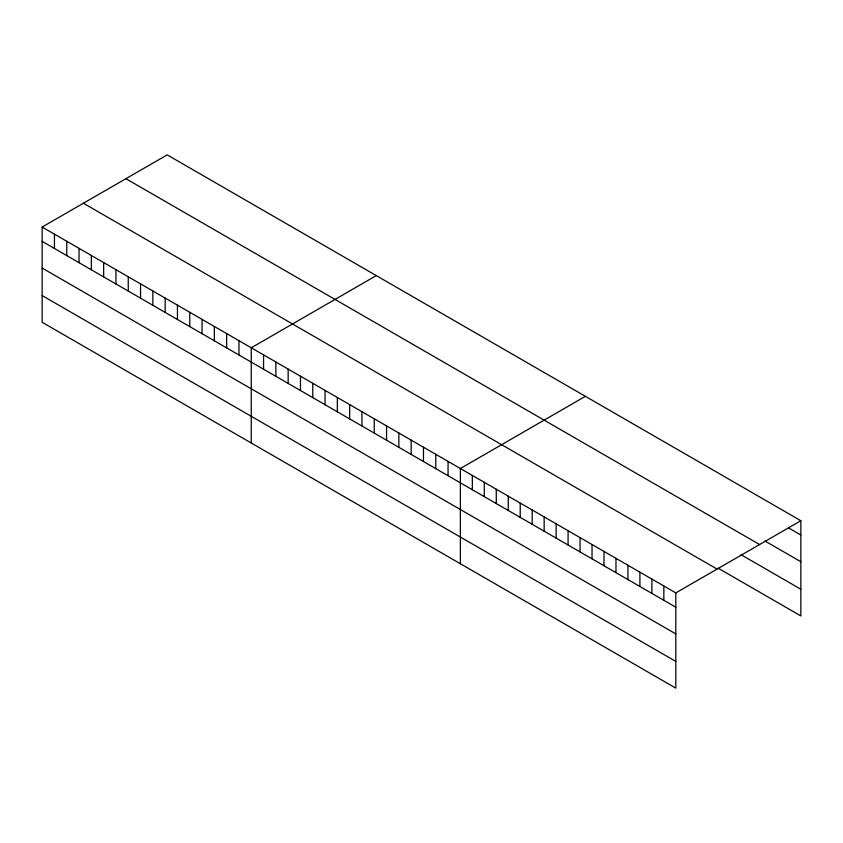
<?xml version="1.0" encoding="UTF-8"?>
<svg xmlns="http://www.w3.org/2000/svg" width="843" height="843" viewBox="0 0 843 843"><rect width="100%" height="100%" fill="white"/><g stroke="black" fill="none" stroke-linecap="round" stroke-linejoin="round"><path stroke-width="1.26" d="M42.15 227.062L675.812 592.903L675.812 688.13L42.15 322.279L42.15 227.062L167.188 154.87L800.85 520.721L800.85 615.938L718.152 568.193M376.294 275.598L251.256 347.79L251.256 443.007M585.4 396.326L460.373 468.518L460.373 563.735M675.812 592.903L800.85 520.721M788.879 528.118L800.85 535.031M764.938 540.995L800.85 561.723M125.923 178.695L759.585 544.536M741.008 554.683L800.85 589.236M83.415 203.237L717.077 569.088M42.15 241.372L675.812 607.213M42.15 268.074L675.812 633.915M42.15 295.577L675.812 661.428M663.841 586.001L663.841 600.3M651.881 579.088L651.881 593.398M639.911 572.176L639.911 586.486M627.94 565.263L627.94 579.573M615.97 558.351L615.97 572.66M603.999 551.448L603.999 565.748M592.028 544.536L592.028 558.846M580.058 537.623L580.058 551.933M568.087 530.711L568.087 545.021M556.127 523.798L556.127 538.108M544.156 516.896L544.156 531.195M532.186 509.983L532.186 524.293M520.215 503.071L520.215 517.381M508.245 496.158L508.245 510.468M496.274 489.246L496.274 503.556M484.303 482.344L484.303 496.653M472.333 475.431L472.333 489.741M448.065 461.416L448.065 475.726M435.768 454.314L435.768 468.624M423.471 447.211L423.471 461.521M411.163 440.109L411.163 454.419M398.865 433.007L398.865 447.317M386.568 425.905L386.568 440.215M374.26 418.813L374.26 433.112M361.963 411.711L361.963 426.01M349.666 404.608L349.666 418.908M337.358 397.506L337.358 411.816M325.061 390.404L325.061 404.714M312.764 383.302L312.764 397.611M300.466 376.199L300.466 390.509M288.158 369.097L288.158 383.407M275.861 361.995L275.861 376.305M263.564 354.892L263.564 369.202M238.959 340.688L238.959 354.998M226.662 333.586L226.662 347.896M214.354 326.483L214.354 340.793M202.057 319.381L202.057 333.691M189.759 312.279L189.759 326.589M177.452 305.177L177.452 319.486M165.154 298.085L165.154 312.384M152.857 290.983L152.857 305.282M140.549 283.88L140.549 298.18M128.252 276.778L128.252 291.088M115.955 269.676L115.955 283.986M103.657 262.573L103.657 276.883M91.35 255.471L91.35 269.781M79.052 248.369L79.052 262.679M66.755 241.267L66.755 255.577M54.447 234.164L54.447 248.474"/></g></svg>
